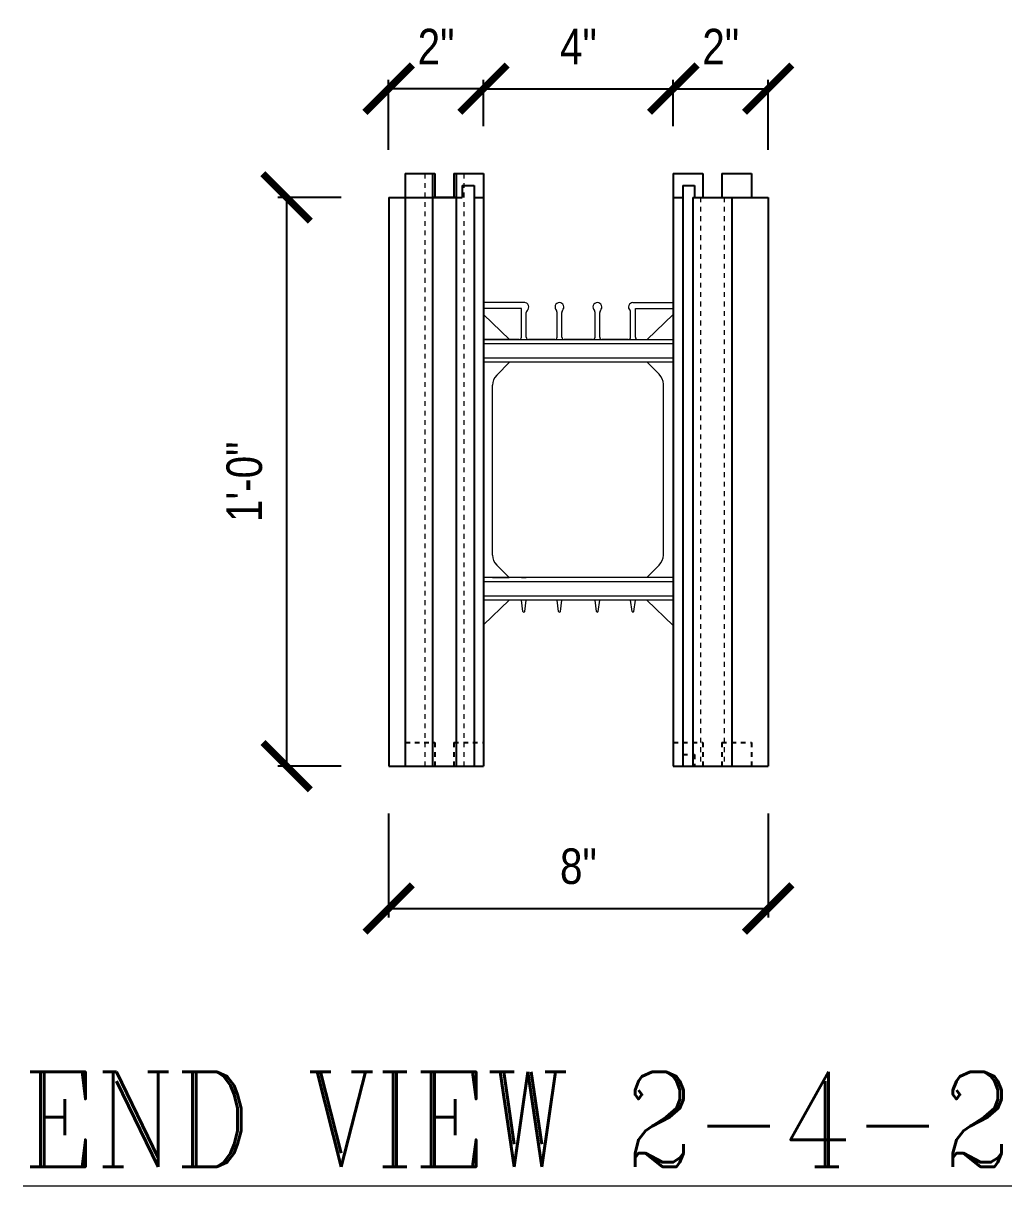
# Model space of a CAD drawing. Header units: inches. Extents: x -109.5 to -47.7, y 32.3 to 113.6.
# Drawn here: x -84.8 to -63.96, y 89.09 to 113.61 of the extents above; entities that cross this region are included whole.
import ezdxf

# ---------------------------------------------------------------- set-up
doc = ezdxf.new("R2010")
doc.units = ezdxf.units.IN
doc.header["$MEASUREMENT"] = 0
doc.linetypes.add('DASHED2', pattern=[0.375, 0.25, -0.125])
doc.linetypes.add('HIDDEN', pattern=[0.375, 0.25, -0.125])
doc.layers.get('Defpoints').update_dxf_attribs({"color": 252})
for name, color, linetype, lineweight in [('A2 Hatch', 8, 'Continuous', 9), ('DETAILS', 7, 'Continuous', 13), ('DIM', 3, 'Continuous', 13)]:
    doc.layers.add(name, color=color, linetype=linetype, lineweight=lineweight)
doc.styles.add('ARCTEXT', font='arctext.shx', dxfattribs={"width": 0.85})
doc.styles.add('RomanC', font='romanc.shx', dxfattribs={"width": 0.85, "height": 5})
doc.dimstyles.new('ARCTEXT 1-1', dxfattribs={"dimscale": 0, "dimtxt": 1, "dimasz": 1, "dimexe": 0.1875, "dimexo": 1, "dimgap": 0.5, "dimtad": 1, "dimdec": 4, "dimzin": 3, "dimdsep": 46, "dimlunit": 4, "dimtxsty": 'ARCTEXT', "dimblk": 'ARCHTICK', "dimcen": 1, "dimclrd": 256, "dimclre": 256, "dimclrt": 256, "dimadec": 0, "dimazin": 0, "dimtfac": 1, "dimtdec": 4, "dimtofl": 0, "dimtmove": 2, "dimatfit": 3, "dimldrblk": 'arrow', "dimfxl": 0, "dimtolj": 1, "dimtzin": 0, "dimarcsym": 0})

# ---------------------------------------------------------------- blocks, each defined once
blk = doc.blocks.new('_ArchTick')
at = {"color": 0, "linetype": 'ByBlock', "const_width": 0.15}
blk.add_lwpolyline([(-0.5, -0.5), (0.5, 0.5)], dxfattribs=at)
blk = doc.blocks.new('*D188')
at = {"layer": 'Defpoints', "color": 0}
for p in [(-77.097, 97.941), (-69.097, 97.941), (-69.097, 94.94)]:
    blk.add_point(p, dxfattribs=at)
at = {"layer": 'DIM', "lineweight": -2}
for p, q in [((-77.097, 96.941), (-77.097, 94.752)), ((-69.097, 96.941), (-69.097, 94.752)), ((-77.097, 94.94), (-69.097, 94.94))]:
    blk.add_line(p, q, dxfattribs=at)
at = {"layer": 'DIM', "lineweight": -2, "rotation": 180}
blk.add_blockref('_ArchTick', (-77.097, 94.94), dxfattribs=at)
at = {"layer": 'DIM', "lineweight": -2}
blk.add_blockref('_ArchTick', (-69.097, 94.94), dxfattribs=at)
at = {"layer": 'DIM', "color": 2, "insert": (-73.097, 95.827), "char_height": 0.75, "attachment_point": 5, "style": 'ARCTEXT'}
blk.add_mtext('\\A1;8"', dxfattribs=at)
blk = doc.blocks.new('arrow')
at = {"layer": 'DIM'}
blk.add_hatch(color=253, dxfattribs=at).paths.add_polyline_path([(-2, 0.5), (-2, -0.5), (0, 0)])
at = {"layer": 'DIM', "lineweight": 9}
for points in [[(-2, 0.983), (-2, 0.5), (-2.469, 0.617)], [(0.374, 0.094), (0, 0)], [(0.374, -0.094), (0, 0)], [(-2, -0.983), (-2, -0.5), (-2.469, -0.617)]]:
    blk.add_lwpolyline(points, dxfattribs=at)
at = {"layer": 'DIM', "lineweight": 15}
blk.add_lwpolyline([(0, 0), (-2, -0.5), (-2, 0.5), (0, 0)], dxfattribs=at)
blk = doc.blocks.new('*D189')
at = {"layer": 'Defpoints', "color": 0}
for p in [(-71.097, 112.233), (-75.097, 110.441), (-71.097, 110.441)]:
    blk.add_point(p, dxfattribs=at)
at = {"layer": 'DIM', "lineweight": -2}
for p, q in [((-75.097, 111.441), (-75.097, 112.421)), ((-71.097, 111.441), (-71.097, 112.421)), ((-75.097, 112.233), (-71.097, 112.233))]:
    blk.add_line(p, q, dxfattribs=at)
at = {"layer": 'DIM', "lineweight": -2, "rotation": 180}
blk.add_blockref('_ArchTick', (-75.097, 112.233), dxfattribs=at)
at = {"layer": 'DIM', "lineweight": -2}
blk.add_blockref('_ArchTick', (-71.097, 112.233), dxfattribs=at)
at = {"layer": 'DIM', "color": 2, "insert": (-73.097, 113.121), "char_height": 0.75, "attachment_point": 5, "style": 'ARCTEXT'}
blk.add_mtext('\\A1;4"', dxfattribs=at)
blk = doc.blocks.new('*D190')
at = {"layer": 'Defpoints', "color": 0}
for p in [(-77.097, 109.941), (-79.248, 97.941), (-77.097, 97.941)]:
    blk.add_point(p, dxfattribs=at)
at = {"layer": 'DIM', "lineweight": -2}
for p, q in [((-78.097, 109.941), (-79.436, 109.941)), ((-79.248, 109.941), (-79.248, 97.941)), ((-78.097, 97.941), (-79.436, 97.941))]:
    blk.add_line(p, q, dxfattribs=at)
for p, rotation in [((-79.248, 109.941), 90), ((-79.248, 97.941), 270)]:
    blk.add_blockref('_ArchTick', p, dxfattribs=dict(at, rotation=rotation))
at = {"layer": 'DIM', "color": 2, "insert": (-80.136, 103.941), "char_height": 0.75, "attachment_point": 5, "rotation": 90, "style": 'ARCTEXT'}
blk.add_mtext('\\A1;1\'-0"', dxfattribs=at)
blk = doc.blocks.new('*D191')
at = {"layer": 'Defpoints', "color": 0}
for p in [(-77.097, 112.233), (-75.097, 110.441), (-77.097, 109.941)]:
    blk.add_point(p, dxfattribs=at)
at = {"layer": 'DIM', "lineweight": -2}
for p, q in [((-77.097, 110.941), (-77.097, 112.421)), ((-75.097, 111.441), (-75.097, 112.421)), ((-75.097, 112.233), (-77.097, 112.233))]:
    blk.add_line(p, q, dxfattribs=at)
at = {"layer": 'DIM', "lineweight": -2, "rotation": 180}
blk.add_blockref('_ArchTick', (-77.097, 112.233), dxfattribs=at)
at = {"layer": 'DIM', "lineweight": -2}
blk.add_blockref('_ArchTick', (-75.097, 112.233), dxfattribs=at)
at = {"layer": 'DIM', "color": 2, "insert": (-76.097, 113.121), "char_height": 0.75, "attachment_point": 5, "style": 'ARCTEXT'}
blk.add_mtext('\\A1;2"', dxfattribs=at)
blk = doc.blocks.new('*D192')
at = {"layer": 'Defpoints', "color": 0}
for p in [(-69.097, 112.233), (-71.097, 110.441), (-69.097, 109.941)]:
    blk.add_point(p, dxfattribs=at)
at = {"layer": 'DIM', "lineweight": -2}
for p, q in [((-71.097, 111.441), (-71.097, 112.421)), ((-69.097, 110.941), (-69.097, 112.421)), ((-71.097, 112.233), (-69.097, 112.233))]:
    blk.add_line(p, q, dxfattribs=at)
at = {"layer": 'DIM', "lineweight": -2, "rotation": 180}
blk.add_blockref('_ArchTick', (-71.097, 112.233), dxfattribs=at)
at = {"layer": 'DIM', "lineweight": -2}
blk.add_blockref('_ArchTick', (-69.097, 112.233), dxfattribs=at)
at = {"layer": 'DIM', "color": 2, "insert": (-70.097, 113.121), "char_height": 0.75, "attachment_point": 5, "style": 'ARCTEXT'}
blk.add_mtext('\\A1;2"', dxfattribs=at)

msp = doc.modelspace()

# ---------------------------------------------------------------- linework, layer by layer
at = {"color": 1}
for p, q in [((-76.74682, 110.44097), (-76.12182, 110.44097)), ((-76.74682, 110.44097), (-76.74682, 97.94097)), ((-76.17182, 110.44097), (-76.17182, 97.94097)), ((-76.12182, 110.44097), (-76.12182, 109.94097)), ((-75.72182, 110.44097), (-75.72182, 109.94097)), ((-75.72182, 110.44097), (-75.09682, 110.44097)), ((-75.67182, 110.44097), (-75.67182, 97.94097)), ((-75.09682, 110.44097), (-75.09682, 97.94097)), ((-71.09682, 110.44097), (-71.09682, 97.94097)), ((-71.09682, 110.44097), (-70.47182, 110.44097)), ((-70.47182, 110.44097), (-70.47182, 109.94097)), ((-70.07182, 110.44097), (-70.07182, 109.94097)), ((-70.07182, 110.44097), (-69.44682, 110.44097)), ((-69.44682, 110.44097), (-69.44682, 109.94097)), ((-75.54682, 110.19097), (-75.54682, 109.94097)), ((-75.54682, 110.19097), (-75.29682, 110.19097)), ((-75.29682, 110.19097), (-75.29682, 97.94097)), ((-70.89682, 110.19097), (-70.89682, 97.94097)), ((-70.89682, 110.19097), (-70.64682, 110.19097)), ((-70.64682, 110.19097), (-70.64682, 109.94097)), ((-77.09682, 109.94097), (-77.09682, 97.94097)), ((-77.09682, 109.94097), (-75.54682, 109.94097)), ((-75.67182, 109.94097), (-76.17182, 109.94097)), ((-75.29682, 109.94097), (-75.09682, 109.94097)), ((-71.09682, 109.94097), (-70.89682, 109.94097)), ((-70.68182, 109.94097), (-69.09682, 109.94097)), ((-70.68182, 109.94097), (-70.68182, 97.94097)), ((-69.86182, 109.94097), (-69.86182, 97.94097)), ((-69.09682, 109.94097), (-69.09682, 97.94097)), ((-77.09682, 97.94097), (-75.09682, 97.94097)), ((-71.09682, 97.94097), (-69.09682, 97.94097))]:
    msp.add_line(p, q, dxfattribs=at)
at = {"ltscale": 0.15}
msp.add_line((-76.12182, 109.94097), (-75.72182, 109.94097), dxfattribs=at)
at = {"color": 1, "linetype": 'HIDDEN', "ltscale": 0.02}
for p, q in [((-76.74682, 98.44097), (-76.12182, 98.44097)), ((-76.12182, 98.44097), (-76.12182, 97.94097)), ((-75.72182, 98.44097), (-75.72182, 97.94097)), ((-75.72182, 98.44097), (-75.09682, 98.44097)), ((-71.09682, 98.44097), (-70.47182, 98.44097)), ((-70.47182, 98.44097), (-70.47182, 97.94097)), ((-70.07182, 98.44097), (-70.07182, 97.94097)), ((-70.07182, 98.44097), (-69.44682, 98.44097)), ((-69.44682, 98.44097), (-69.44682, 97.94097)), ((-70.89682, 98.19097), (-70.64682, 98.19097)), ((-70.64682, 98.19097), (-70.64682, 97.94097))]:
    msp.add_line(p, q, dxfattribs=at)
at = {"layer": 'A2 Hatch', "linetype": 'DASHED2', "ltscale": 0.15}
for p, q in [((-76.33182, 110.44097), (-76.33182, 97.94097)), ((-75.51182, 110.44097), (-75.51182, 97.94097)), ((-70.52182, 109.94097), (-70.52182, 97.94097)), ((-70.02182, 109.94097), (-70.02182, 97.94097))]:
    msp.add_line(p, q, dxfattribs=at)
at = {"layer": 'DETAILS', "color": 6, "lineweight": 20}
for p, q in [((-74.22881, 107.72029), (-75.09682, 107.72029)), ((-71.94682, 107.72029), (-71.09682, 107.72029)), ((-74.29682, 107.59529), (-75.09682, 107.59529)), ((-74.54682, 106.94097), (-75.09682, 107.47123)), ((-74.29682, 106.99097), (-74.29682, 107.59529)), ((-74.19682, 106.99097), (-74.19682, 107.50886)), ((-73.54682, 106.99097), (-73.54682, 107.50886)), ((-73.44682, 106.99097), (-73.44682, 107.50886)), ((-72.74682, 106.99097), (-72.74682, 107.50886)), ((-72.64682, 106.99097), (-72.64682, 107.50886)), ((-71.99682, 106.99097), (-71.99682, 107.50886)), ((-71.89682, 106.99097), (-71.89682, 107.59529)), ((-71.89682, 107.59529), (-71.09682, 107.59529)), ((-71.64682, 106.94097), (-71.09682, 107.47123)), ((-75.09682, 106.94097), (-74.54682, 106.94097)), ((-74.34682, 106.94097), (-75.09682, 106.94097)), ((-75.09682, 106.94097), (-71.09682, 106.94097)), ((-74.34682, 106.94097), (-74.14682, 106.94097)), ((-73.59682, 106.94097), (-74.14682, 106.94097)), ((-73.59682, 106.94097), (-73.39682, 106.94097)), ((-72.79682, 106.94097), (-73.39682, 106.94097)), ((-72.79682, 106.94097), (-72.59682, 106.94097)), ((-72.04682, 106.94097), (-72.59682, 106.94097)), ((-72.04682, 106.94097), (-71.84682, 106.94097)), ((-71.84682, 106.94097), (-71.64682, 106.94097)), ((-71.09682, 106.85097), (-75.09682, 106.85097)), ((-71.09682, 106.55097), (-75.09682, 106.55097)), ((-71.09682, 106.46097), (-75.09682, 106.46097)), ((-74.54682, 106.46097), (-74.81896, 106.18884)), ((-71.64682, 106.46097), (-71.39469, 106.20884)), ((-74.90682, 102.39524), (-74.90682, 105.97671)), ((-71.30682, 102.39524), (-71.30682, 105.99671)), ((-74.55682, 101.92097), (-74.81896, 102.1831)), ((-71.65682, 101.92097), (-71.39469, 102.1831)), ((-71.09682, 101.92097), (-75.09682, 101.92097)), ((-71.09682, 101.83097), (-75.09682, 101.83097)), ((-74.90682, 101.92097), (-74.55682, 101.92097)), ((-74.29682, 101.92097), (-74.19682, 101.92097)), ((-71.09682, 101.53097), (-75.09682, 101.53097)), ((-71.09682, 101.44097), (-75.09682, 101.44097)), ((-74.55682, 101.44097), (-75.09682, 100.92046)), ((-74.26643, 101.20705), (-74.29682, 101.44097)), ((-74.22721, 101.20705), (-74.19682, 101.44097)), ((-73.51643, 101.20705), (-73.54682, 101.44097)), ((-73.47721, 101.20705), (-73.44682, 101.44097)), ((-72.71643, 101.20705), (-72.74682, 101.44097)), ((-72.67721, 101.20705), (-72.64682, 101.44097)), ((-71.96643, 101.20705), (-71.99682, 101.44097)), ((-71.92721, 101.20705), (-71.89682, 101.44097)), ((-71.65682, 101.44097), (-71.09682, 100.90669))]:
    msp.add_line(p, q, dxfattribs=at)
for centre, radius, start, end in [((-74.23434, 107.62925), 0.09121, 307.48633, 93.476568), ((-73.49682, 107.62671), 0.09358, 311.727867, 228.272133), ((-72.69682, 107.62671), 0.09358, 311.727867, 228.272133), ((-71.94682, 107.62671), 0.09358, 90, 228.272039), ((-74.13507, 107.5131), 0.0619, 134.990324, 183.926337), ((-73.64682, 107.50886), 0.1, 0, 28.697239), ((-73.34682, 107.50886), 0.1, 151.302761, 180), ((-72.84682, 107.50886), 0.1, 0, 28.697239), ((-72.54682, 107.50886), 0.1, 151.302761, 180), ((-72.10908, 107.50572), 0.1123, 1.599726, 27.097515), ((-74.34682, 106.99097), 0.05, 270, 0), ((-74.14682, 106.99097), 0.05, 180, 270), ((-73.59682, 106.99097), 0.05, 270, 0), ((-73.39682, 106.99097), 0.05, 180, 270), ((-72.79682, 106.99097), 0.05, 270, 0), ((-72.59682, 106.99097), 0.05, 180, 270), ((-72.04682, 106.99097), 0.05, 270, 0), ((-71.84682, 106.99097), 0.05, 180, 270), ((-74.60682, 105.97671), 0.3, 135, 180), ((-71.60682, 105.99671), 0.3, 0, 45), ((-74.60682, 102.39524), 0.3, 180, 225), ((-71.60682, 102.39524), 0.3, 315, 0), ((-74.24682, 101.21097), 0.02, 191.309932, 348.690068), ((-73.49682, 101.21097), 0.02, 191.309932, 348.690068), ((-72.69682, 101.21097), 0.02, 191.309932, 348.690068), ((-71.94682, 101.21097), 0.02, 191.309932, 348.690068)]:
    msp.add_arc(centre, radius, start, end, dxfattribs=at)

# ---------------------------------------------------------------- texts
at = {"layer": 'DIM', "insert": (-74.38106, 91.49178), "char_height": 2, "width": 90.08, "attachment_point": 2, "style": 'RomanC'}
msp.add_mtext('{\\LEND VIEW 2-4-2}', dxfattribs=at)

# ---------------------------------------------------------------- dimensions: what is measured, and where the dimension line sits
at = {"layer": 'DIM'}
for base, p1, p2, picture, middle in [((-77.09682, 112.23312), (-75.09682, 110.44097), (-77.09682, 109.94097), '*D191', (-76.09682, 113.12105)), ((-71.09682, 112.23312), (-75.09682, 110.44097), (-71.09682, 110.44097), '*D189', (-73.09682, 113.12105)), ((-69.09682, 112.23312), (-71.09682, 110.44097), (-69.09682, 109.94097), '*D192', (-70.09682, 113.12105)), ((-69.09682, 94.93953), (-77.09682, 97.94097), (-69.09682, 97.94097), '*D188', (-73.09682, 95.82746))]:
    dim = msp.add_linear_dim(base=base, p1=p1, p2=p2, dimstyle='ARCTEXT 1-1', override={"dimscale": 1, "dimtxt": 0.75, "dimclrt": 2}, dxfattribs=at)
    dim.commit()
    dim.dimension.update_dxf_attribs({"geometry": picture, "text_midpoint": middle})
dim = msp.add_linear_dim(base=(-79.24831, 97.94097), p1=(-77.09682, 109.94097), p2=(-77.09682, 97.94097), angle=90, dimstyle='ARCTEXT 1-1', override={"dimscale": 1, "dimtxt": 0.75, "dimclrt": 2}, dxfattribs=at)
dim.commit()
dim.dimension.update_dxf_attribs({"geometry": '*D190', "text_midpoint": (-80.13624, 103.94097)})

doc.saveas('drawing.dxf')
